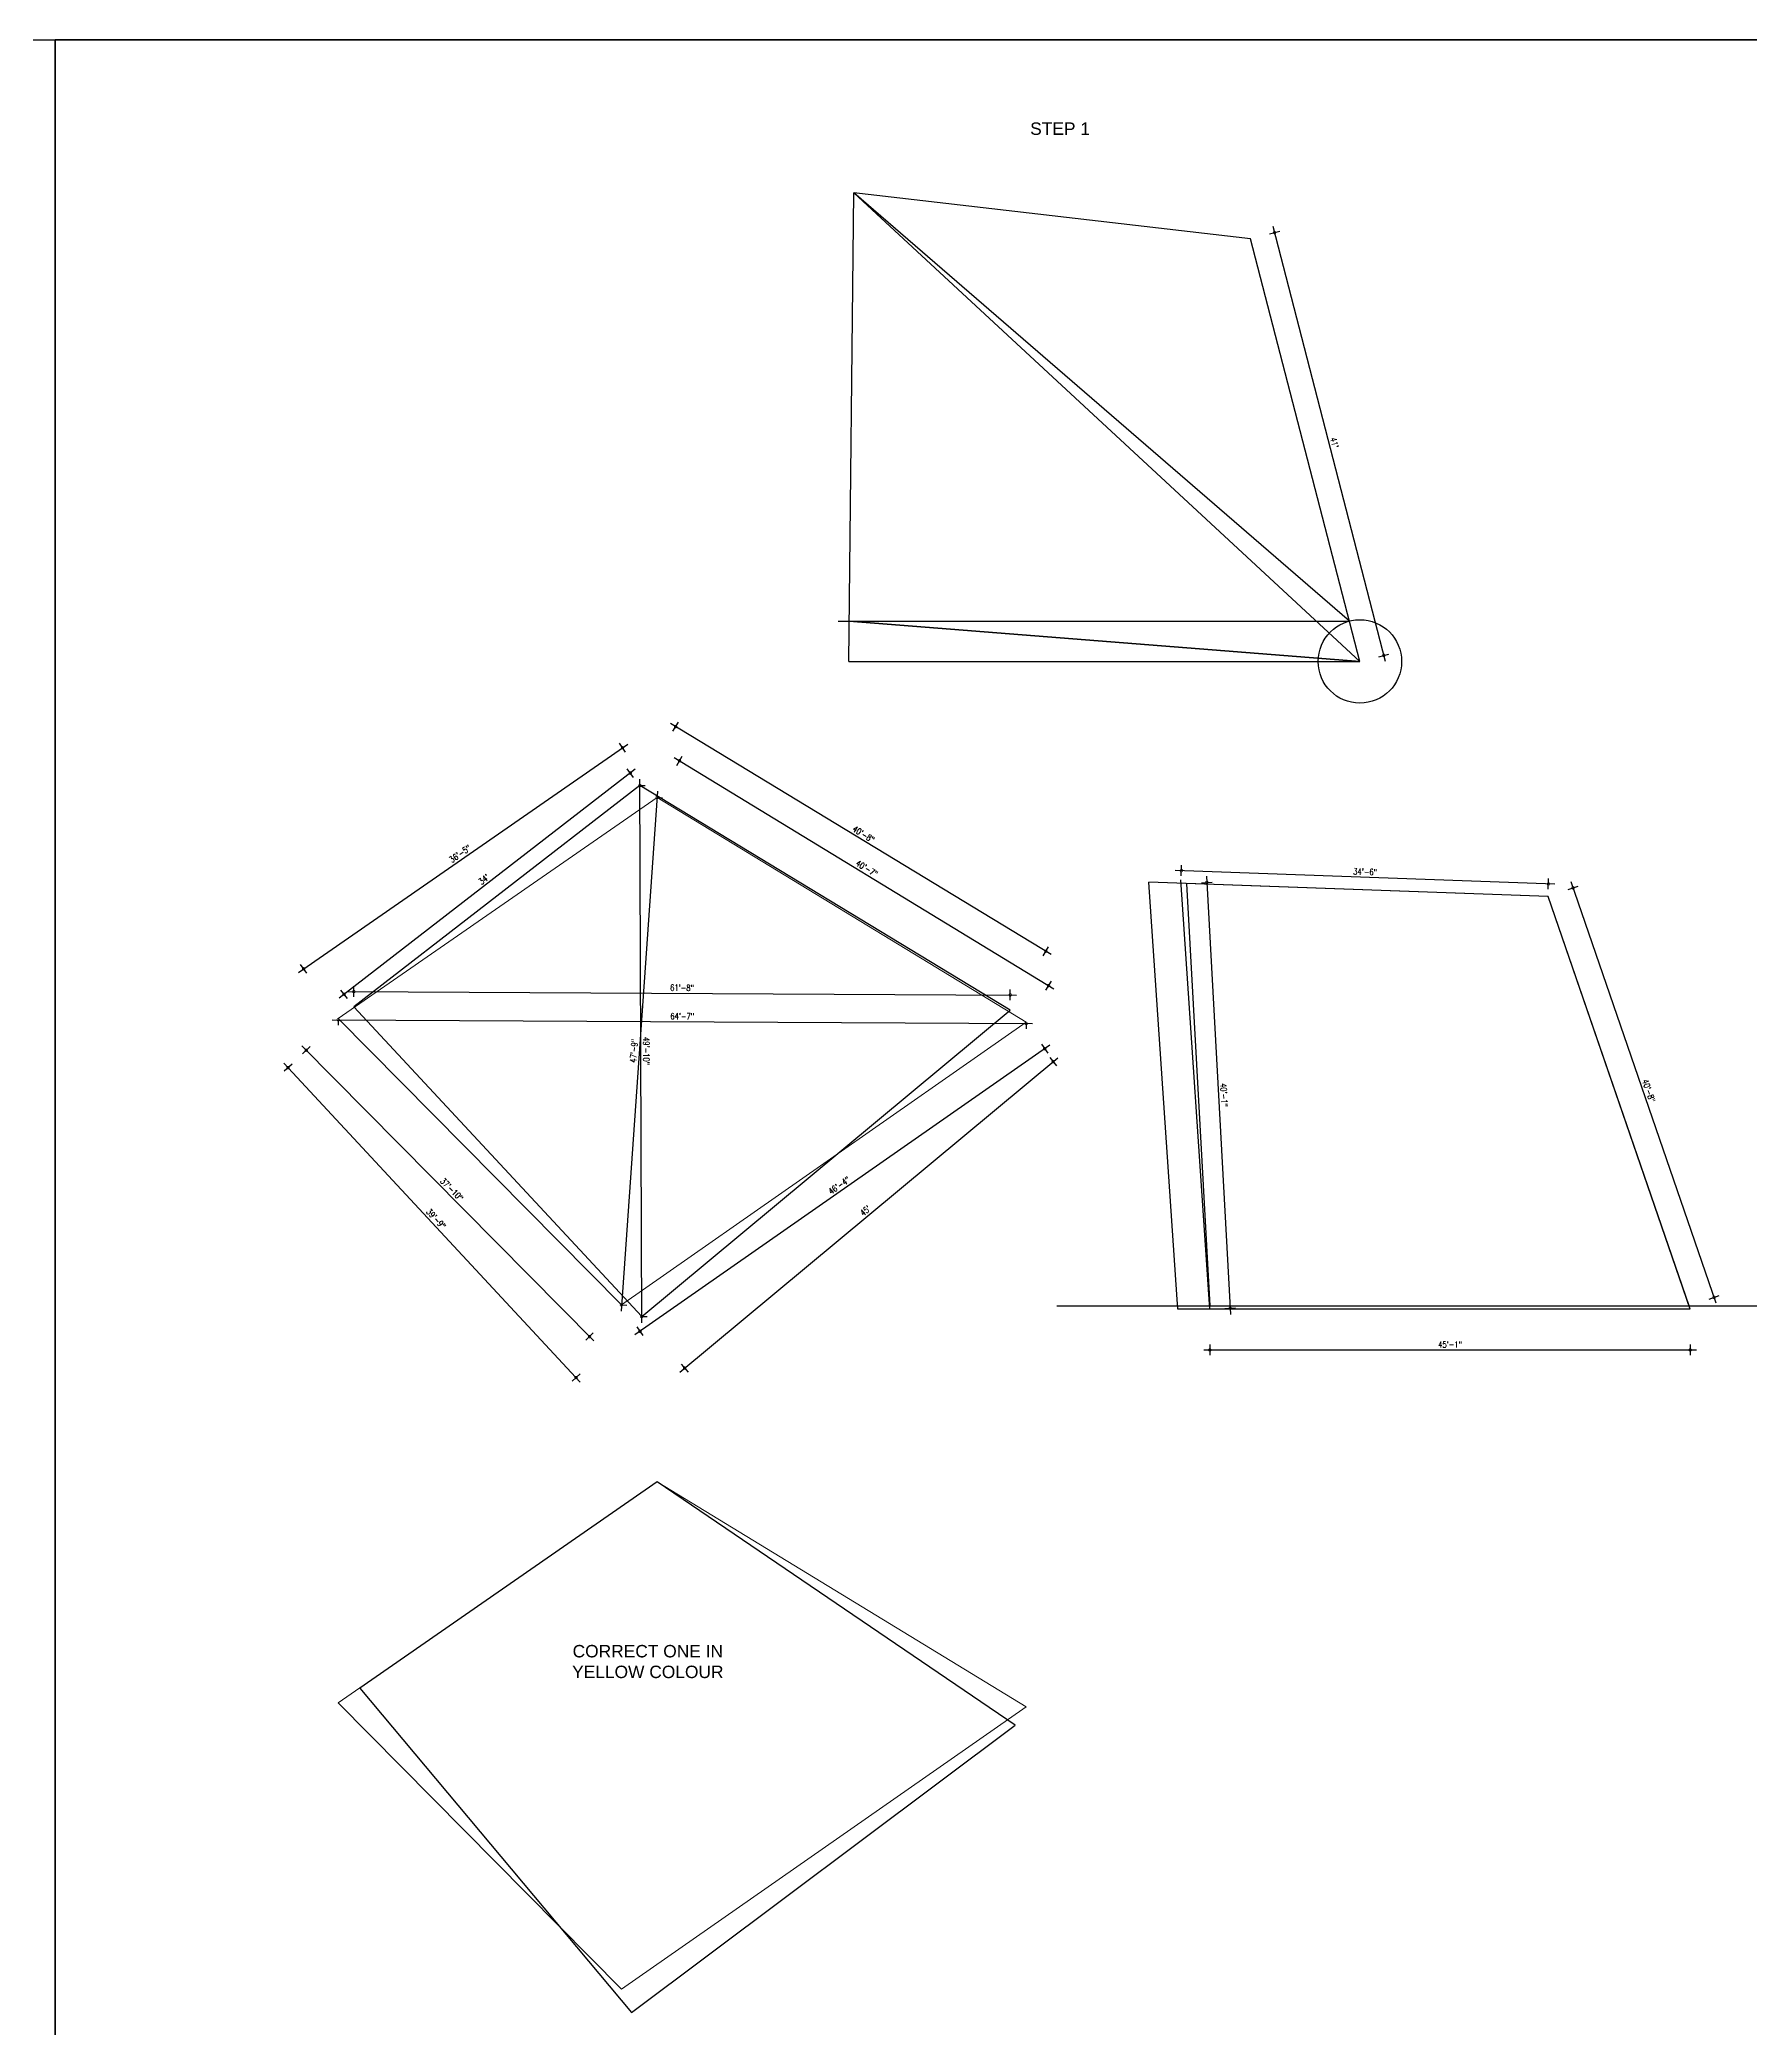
# Model space of a CAD drawing. Header units: inches. Extents: x 352731 to 371558, y -52658 to -39161.
# Drawn here: x 355278 to 357205, y -46591 to -44350 of the extents above; entities that cross this region are included whole.
import ezdxf

# ---------------------------------------------------------------- set-up
doc = ezdxf.new("R2010")
doc.units = ezdxf.units.IN
doc.header["$LTSCALE"] = 2
doc.header["$MEASUREMENT"] = 0
doc.header["$PDMODE"] = 34
doc.layers.get('0').update_dxf_attribs({"linetype": 'CONTINUOUS'})
doc.layers.get('DEFPOINTS').update_dxf_attribs({"color": 141, "linetype": 'CONTINUOUS'})
doc.layers.add('DIM_LINE', color=173, linetype='CONTINUOUS', lineweight=20)
doc.layers.add('door', color=20, linetype='CONTINUOUS', lineweight=35)
doc.styles.add('ROMANS', font='Romans.shx', dxfattribs={"width": 0.8})
doc.styles.get("Standard").update_dxf_attribs({"font": 'ARIALN.TTF'})
doc.dimstyles.new('8 SCALE', dxfattribs={"dimscale": 0, "dimtxt": 7, "dimasz": 6, "dimexe": 6, "dimexo": 2, "dimgap": 2, "dimtad": 1, "dimdec": 0, "dimzin": 0, "dimdsep": 46, "dimlunit": 4, "dimtxsty": 'ROMANS', "dimblk": 'DOTSMALL', "dimcen": 0, "dimdle": 7, "dimclrd": 8, "dimclre": 8, "dimclrt": 3, "dimadec": 0, "dimazin": 0, "dimtfac": 1, "dimtdec": 0, "dimtofl": 0, "dimtmove": 2, "dimatfit": 3, "dimfxl": 6, "dimfxlon": 1, "dimtolj": 1, "dimtzin": 0, "dimarcsym": 0})

# ---------------------------------------------------------------- blocks, each defined once
blk = doc.blocks.new('_DOTSMALL')
at = {"color": 0, "linetype": 'ByBlock', "const_width": 0.5}
blk.add_lwpolyline([(-0.0625, 0, 1), (0.0625, 0, 1)], format="xyb", close=True, dxfattribs=at)
blk = doc.blocks.new('*D509')
at = {"color": 8, "lineweight": -2, "ltscale": 0.5, "transparency": 16777216}
for p, q in [((356563.9, -45292.4), (356564.4, -45280.4)), ((356984.7, -45301.6), (356557.2, -45286.2)), ((356977.5, -45307.3), (356977.9, -45295.3))]:
    blk.add_line(p, q, dxfattribs=at)
at = {"layer": 'DEFPOINTS', "color": 0, "ltscale": 0.5, "transparency": 16777216}
for p in [(356563.6, -45300.7), (356564.1, -45286.4), (356977.2, -45315.6)]:
    blk.add_point(p, dxfattribs=at)
at = {"color": 8, "lineweight": -2, "ltscale": 0.5, "transparency": 16777216, "xscale": 6, "yscale": 6, "zscale": 6}
for p, rotation in [((356564.1, -45286.4), 177.9368792556928), ((356977.7, -45301.3), 357.9368792556928)]:
    blk.add_blockref('_DOTSMALL', p, dxfattribs=dict(at, rotation=rotation))
at = {"color": 3, "ltscale": 0.5, "transparency": 16777216, "insert": (356771.1, -45287.7), "char_height": 7, "attachment_point": 5, "rotation": 357.9369, "style": 'ROMANS'}
blk.add_mtext('\\A1;34\'-6"', dxfattribs=at)
blk = doc.blocks.new('*D513')
at = {"color": 8, "lineweight": -2, "ltscale": 0.5, "transparency": 16777216}
for p, q in [((355569.4, -45401), (355940.2, -45143.9)), ((355937.9, -45152.8), (355931, -45142.9)), ((355578.6, -45401.9), (355571.7, -45392))]:
    blk.add_line(p, q, dxfattribs=at)
at = {"layer": 'DEFPOINTS', "color": 0, "ltscale": 0.5, "transparency": 16777216}
for p in [(355934.4, -45147.9), (355973.4, -45204), (355614.1, -45453.1)]:
    blk.add_point(p, dxfattribs=at)
at = {"color": 8, "lineweight": -2, "ltscale": 0.5, "transparency": 16777216, "xscale": 6, "yscale": 6, "zscale": 6}
for p, rotation in [((355934.4, -45147.9), 34.73412866897982), ((355575.2, -45397), 214.7341286689798)]:
    blk.add_blockref('_DOTSMALL', p, dxfattribs=dict(at, rotation=rotation))
at = {"color": 3, "ltscale": 0.5, "transparency": 16777216, "insert": (355751.3, -45267.4), "char_height": 7, "attachment_point": 5, "rotation": 34.7341, "style": 'ROMANS'}
blk.add_mtext('\\A1;36\'-5"', dxfattribs=at)
blk = doc.blocks.new('*D510')
at = {"color": 8, "lineweight": -2, "ltscale": 0.5, "transparency": 16777216}
for p, q in [((355992.6, -45159), (356420.4, -45419.5)), ((355995.5, -45167.8), (356001.7, -45157.5)), ((356411.3, -45421), (356417.6, -45410.8))]:
    blk.add_line(p, q, dxfattribs=at)
at = {"layer": 'DEFPOINTS', "color": 0, "ltscale": 0.5, "transparency": 16777216}
for p in [(355973.4, -45204), (356414.4, -45415.9), (356389.2, -45457.3)]:
    blk.add_point(p, dxfattribs=at)
at = {"color": 8, "lineweight": -2, "ltscale": 0.5, "transparency": 16777216, "xscale": 6, "yscale": 6, "zscale": 6}
for p, rotation in [((355998.6, -45162.6), 148.6603279711188), ((356414.4, -45415.9), 328.6603279711188)]:
    blk.add_blockref('_DOTSMALL', p, dxfattribs=dict(at, rotation=rotation))
at = {"color": 3, "ltscale": 0.5, "transparency": 16777216, "insert": (356209.7, -45284), "char_height": 7, "attachment_point": 5, "rotation": 328.6603, "style": 'ROMANS'}
blk.add_mtext('\\A1;40\'-7"', dxfattribs=at)
blk = doc.blocks.new('*D511')
at = {"color": 8, "lineweight": -2, "ltscale": 0.5, "transparency": 16777216}
for p, q in [((356415.8, -45483), (355948.3, -45809.5)), ((356406.6, -45482.1), (356413.5, -45492)), ((355950.6, -45800.5), (355957.4, -45810.4))]:
    blk.add_line(p, q, dxfattribs=at)
at = {"layer": 'DEFPOINTS', "color": 0, "ltscale": 0.5, "transparency": 16777216}
for p in [(356389.2, -45457.3), (355933.2, -45775.7), (355954, -45805.5)]:
    blk.add_point(p, dxfattribs=at)
at = {"color": 8, "lineweight": -2, "ltscale": 0.5, "transparency": 16777216, "xscale": 6, "yscale": 6, "zscale": 6}
for p, rotation in [((356410, -45487), 34.92494024248565), ((355954, -45805.5), 214.9249402424856)]:
    blk.add_blockref('_DOTSMALL', p, dxfattribs=dict(at, rotation=rotation))
at = {"color": 3, "ltscale": 0.5, "transparency": 16777216, "insert": (356178.5, -45641.2), "char_height": 7, "attachment_point": 5, "rotation": 34.9249, "style": 'ROMANS'}
blk.add_mtext('\\A1;46\'-4"', dxfattribs=at)
blk = doc.blocks.new('*D512')
at = {"color": 8, "lineweight": -2, "ltscale": 0.5, "transparency": 16777216}
for p, q in [((355902.1, -45816.3), (355573.1, -45483.8)), ((355582.3, -45484.6), (355573.8, -45493)), ((355901.4, -45807.1), (355892.9, -45815.6))]:
    blk.add_line(p, q, dxfattribs=at)
at = {"layer": 'DEFPOINTS', "color": 0, "ltscale": 0.5, "transparency": 16777216}
for p in [(355614.1, -45453.1), (355578, -45488.8), (355933.2, -45775.7)]:
    blk.add_point(p, dxfattribs=at)
at = {"color": 8, "lineweight": -2, "ltscale": 0.5, "transparency": 16777216, "xscale": 6, "yscale": 6, "zscale": 6}
for p, rotation in [((355578, -45488.8), 134.6952556838377), ((355897.2, -45811.4), 314.6952556838377)]:
    blk.add_blockref('_DOTSMALL', p, dxfattribs=dict(at, rotation=rotation))
at = {"color": 3, "ltscale": 0.5, "transparency": 16777216, "insert": (355742, -45645.7), "char_height": 7, "attachment_point": 5, "rotation": 314.6953, "style": 'ROMANS'}
blk.add_mtext('\\A1;37\'-10"', dxfattribs=at)
blk = doc.blocks.new('*D514')
at = {"color": 8, "lineweight": -2, "ltscale": 0.5, "transparency": 16777216}
for p, q in [((356999.7, -45307.8), (357011.1, -45303.9)), ((357166.6, -45773.8), (357003.1, -45299.2)), ((357158.6, -45769.1), (357169.9, -45765.2))]:
    blk.add_line(p, q, dxfattribs=at)
at = {"layer": 'DEFPOINTS', "color": 0, "ltscale": 0.5, "transparency": 16777216}
for p in [(357005.4, -45305.8), (356977.2, -45315.6), (357136.1, -45776.9)]:
    blk.add_point(p, dxfattribs=at)
at = {"color": 8, "lineweight": -2, "ltscale": 0.5, "transparency": 16777216, "xscale": 6, "yscale": 6, "zscale": 6}
for p, rotation in [((357005.4, -45305.8), 109.0033766223744), ((357164.3, -45767.2), 289.0033766223744)]:
    blk.add_blockref('_DOTSMALL', p, dxfattribs=dict(at, rotation=rotation))
at = {"color": 3, "ltscale": 0.5, "transparency": 16777216, "insert": (357090.7, -45534.5), "char_height": 7, "attachment_point": 5, "rotation": 289.0034, "style": 'ROMANS'}
blk.add_mtext('\\A1;40\'-8"', dxfattribs=at)
blk = doc.blocks.new('*D515')
at = {"color": 8, "lineweight": -2, "ltscale": 0.5, "transparency": 16777216}
for p, q in [((356586.8, -45300), (356598.7, -45299.3)), ((356592.4, -45292.6), (356619.5, -45786.5)), ((356613.1, -45779.8), (356625.1, -45779.2))]:
    blk.add_line(p, q, dxfattribs=at)
at = {"layer": 'DEFPOINTS', "color": 0, "ltscale": 0.5, "transparency": 16777216}
for p in [(356569.8, -45300.9), (356596.2, -45780.7), (356619.1, -45779.5)]:
    blk.add_point(p, dxfattribs=at)
at = {"color": 8, "lineweight": -2, "ltscale": 0.5, "transparency": 16777216, "xscale": 6, "yscale": 6, "zscale": 6}
for p, rotation in [((356592.8, -45299.6), 93.1421715519911), ((356619.1, -45779.5), 273.1421715519911)]:
    blk.add_blockref('_DOTSMALL', p, dxfattribs=dict(at, rotation=rotation))
at = {"color": 3, "ltscale": 0.5, "transparency": 16777216, "insert": (356612.1, -45539.2), "char_height": 7, "attachment_point": 5, "rotation": 273.1422, "style": 'ROMANS'}
blk.add_mtext('\\A1;40\'-1"', dxfattribs=at)
blk = doc.blocks.new('*D516')
at = {"color": 8, "lineweight": -2, "ltscale": 0.5, "transparency": 16777216}
for p, q in [((356596.2, -45820.5), (356596.2, -45832.5)), ((357137.4, -45820.5), (357137.4, -45832.5)), ((356589.2, -45826.5), (357144.4, -45826.5))]:
    blk.add_line(p, q, dxfattribs=at)
at = {"layer": 'DEFPOINTS', "color": 0, "ltscale": 0.5, "transparency": 16777216}
for p in [(356596.2, -45780.7), (357137.4, -45780.7), (357137.4, -45826.5)]:
    blk.add_point(p, dxfattribs=at)
at = {"color": 8, "lineweight": -2, "ltscale": 0.5, "transparency": 16777216, "xscale": 6, "yscale": 6, "zscale": 6, "rotation": 180}
blk.add_blockref('_DOTSMALL', (356596.2, -45826.5), dxfattribs=at)
at = {"color": 8, "lineweight": -2, "ltscale": 0.5, "transparency": 16777216, "xscale": 6, "yscale": 6, "zscale": 6}
blk.add_blockref('_DOTSMALL', (357137.4, -45826.5), dxfattribs=at)
at = {"color": 3, "ltscale": 0.5, "transparency": 16777216, "insert": (356866.8, -45820.4), "char_height": 7, "attachment_point": 5, "style": 'ROMANS'}
blk.add_mtext('\\A1;45\'-1"', dxfattribs=at)
blk = doc.blocks.new('*D517')
at = {"color": 8, "lineweight": -2, "ltscale": 0.5, "transparency": 16777216}
for p, q in [((355607.1, -45454.5), (356396.2, -45458.7)), ((355614.1, -45454.6), (355614, -45460.6)), ((356389.2, -45458.7), (356389.2, -45464.7))]:
    blk.add_line(p, q, dxfattribs=at)
at = {"layer": 'DEFPOINTS', "color": 0, "ltscale": 0.5, "transparency": 16777216}
for p in [(355614.1, -45453.1), (356389.2, -45457.3), (356389.2, -45458.7)]:
    blk.add_point(p, dxfattribs=at)
at = {"color": 8, "lineweight": -2, "ltscale": 0.5, "transparency": 16777216, "xscale": 6, "yscale": 6, "zscale": 6}
for p, rotation in [((355614.1, -45454.6), 179.6938870701311), ((356389.2, -45458.7), 359.6938870701312)]:
    blk.add_blockref('_DOTSMALL', p, dxfattribs=dict(at, rotation=rotation))
at = {"color": 3, "ltscale": 0.5, "transparency": 16777216, "insert": (356001.7, -45450.5), "char_height": 7, "attachment_point": 5, "rotation": 359.6939, "style": 'ROMANS'}
blk.add_mtext('\\A1;64\'-7"', dxfattribs=at)
blk = doc.blocks.new('*D518')
at = {"color": 8, "lineweight": -2, "ltscale": 0.5, "transparency": 16777216}
for p, q in [((355631.6, -45428.7), (355631.6, -45416.7)), ((355624.6, -45422.7), (356378.3, -45426.6)), ((356371.3, -45432.5), (356371.3, -45420.5))]:
    blk.add_line(p, q, dxfattribs=at)
at = {"layer": 'DEFPOINTS', "color": 0, "ltscale": 0.5, "transparency": 16777216}
for p in [(355631.5, -45439.7), (356371.3, -45426.5), (356371.2, -45443.5)]:
    blk.add_point(p, dxfattribs=at)
at = {"color": 8, "lineweight": -2, "ltscale": 0.5, "transparency": 16777216, "xscale": 6, "yscale": 6, "zscale": 6}
for p, rotation in [((355631.6, -45422.7), 179.7029651764982), ((356371.3, -45426.5), 359.7029651764981)]:
    blk.add_blockref('_DOTSMALL', p, dxfattribs=dict(at, rotation=rotation))
at = {"color": 3, "ltscale": 0.5, "transparency": 16777216, "insert": (356001.5, -45418.4), "char_height": 7, "attachment_point": 5, "rotation": 359.703, "style": 'ROMANS'}
blk.add_mtext('\\A1;61\'-8"', dxfattribs=at)
blk = doc.blocks.new('*D519')
at = {"color": 8, "lineweight": -2, "ltscale": 0.5, "transparency": 16777216}
for p, q in [((355956, -45795.9), (355954, -45183.5)), ((355954, -45190.5), (355960, -45190.4)), ((355956, -45788.9), (355962, -45788.9))]:
    blk.add_line(p, q, dxfattribs=at)
at = {"layer": 'DEFPOINTS', "color": 0, "ltscale": 0.5, "transparency": 16777216}
for p in [(355954, -45190.5), (355954, -45190.5), (355956, -45788.9)]:
    blk.add_point(p, dxfattribs=at)
at = {"color": 8, "lineweight": -2, "ltscale": 0.5, "transparency": 16777216, "xscale": 6, "yscale": 6, "zscale": 6}
for p, rotation in [((355954, -45190.5), 90.18698528883813), ((355956, -45788.9), 270.1869852888381)]:
    blk.add_blockref('_DOTSMALL', p, dxfattribs=dict(at, rotation=rotation))
at = {"color": 3, "ltscale": 0.5, "transparency": 16777216, "insert": (355961.2, -45489.7), "char_height": 7, "attachment_point": 5, "rotation": 270.187, "style": 'ROMANS'}
blk.add_mtext('\\A1;49\'-10"', dxfattribs=at)
blk = doc.blocks.new('*D520')
at = {"color": 8, "lineweight": -2, "ltscale": 0.5, "transparency": 16777216}
for p, q in [((355973.9, -45197), (355932.7, -45782.7)), ((355973.4, -45204), (355979.4, -45204.5)), ((355933.2, -45775.7), (355939.2, -45776.1))]:
    blk.add_line(p, q, dxfattribs=at)
at = {"layer": 'DEFPOINTS', "color": 0, "ltscale": 0.5, "transparency": 16777216}
for p in [(355973.4, -45204), (355933.2, -45775.7), (355933.2, -45775.7)]:
    blk.add_point(p, dxfattribs=at)
at = {"color": 8, "lineweight": -2, "ltscale": 0.5, "transparency": 16777216, "xscale": 6, "yscale": 6, "zscale": 6}
for p, rotation in [((355973.4, -45204), 85.98254311370063), ((355933.2, -45775.7), 265.9825431137006)]:
    blk.add_blockref('_DOTSMALL', p, dxfattribs=dict(at, rotation=rotation))
at = {"color": 3, "ltscale": 0.5, "transparency": 16777216, "insert": (355947.2, -45489.4), "char_height": 7, "attachment_point": 5, "rotation": 85.9825, "style": 'ROMANS'}
blk.add_mtext('\\A1;47\'-9"', dxfattribs=at)
blk = doc.blocks.new('*D521')
at = {"color": 8, "lineweight": -2, "ltscale": 0.5, "transparency": 16777216}
for p, q in [((356663.3, -44568.9), (356674.9, -44565.9)), ((356793.9, -45050.6), (356667.4, -44560.6)), ((356786.4, -45045.3), (356798, -45042.3))]:
    blk.add_line(p, q, dxfattribs=at)
at = {"layer": 'DEFPOINTS', "color": 0, "ltscale": 0.5, "transparency": 16777216}
for p in [(356642.1, -44574.4), (356669.1, -44567.4), (356765.2, -45050.7)]:
    blk.add_point(p, dxfattribs=at)
at = {"color": 8, "lineweight": -2, "ltscale": 0.5, "transparency": 16777216, "xscale": 6, "yscale": 6, "zscale": 6}
for p, rotation in [((356669.1, -44567.4), 104.4821385853115), ((356792.2, -45043.8), 284.4821385853115)]:
    blk.add_blockref('_DOTSMALL', p, dxfattribs=dict(at, rotation=rotation))
at = {"color": 3, "ltscale": 0.5, "transparency": 16777216, "insert": (356736.6, -44804.1), "char_height": 7, "attachment_point": 5, "rotation": 284.4821, "style": 'ROMANS'}
blk.add_mtext("\\A1;41'", dxfattribs=at)
blk = doc.blocks.new('*D522')
at = {"color": 8, "lineweight": -2, "ltscale": 0.5, "transparency": 16777216}
for p, q in [((355946.9, -45181.3), (355939.6, -45171.8)), ((355948.8, -45172.2), (355615.2, -45430)), ((355624.4, -45430.5), (355617, -45421))]:
    blk.add_line(p, q, dxfattribs=at)
at = {"layer": 'DEFPOINTS', "color": 0, "ltscale": 0.5, "transparency": 16777216}
for p in [(355954, -45190.5), (355620.7, -45425.7), (355631.5, -45439.7)]:
    blk.add_point(p, dxfattribs=at)
at = {"color": 8, "lineweight": -2, "ltscale": 0.5, "transparency": 16777216, "xscale": 6, "yscale": 6, "zscale": 6}
for p, rotation in [((355943.2, -45176.5), 37.69250070999436), ((355620.7, -45425.7), 217.6925007099944)]:
    blk.add_blockref('_DOTSMALL', p, dxfattribs=dict(at, rotation=rotation))
at = {"color": 3, "ltscale": 0.5, "transparency": 16777216, "insert": (355778.2, -45296.2), "char_height": 7, "attachment_point": 5, "rotation": 37.6925, "style": 'ROMANS'}
blk.add_mtext("\\A1;34'", dxfattribs=at)
blk = doc.blocks.new('*D523')
at = {"color": 8, "lineweight": -2, "ltscale": 0.5, "transparency": 16777216}
for p, q in [((356417.4, -45380.8), (355988.3, -45120.5)), ((355991.2, -45129.3), (355997.4, -45119)), ((356408.3, -45382.3), (356414.5, -45372.1))]:
    blk.add_line(p, q, dxfattribs=at)
at = {"layer": 'DEFPOINTS', "color": 0, "ltscale": 0.5, "transparency": 16777216}
for p in [(355994.3, -45124.1), (355954, -45190.5), (356371.2, -45443.5)]:
    blk.add_point(p, dxfattribs=at)
at = {"color": 8, "lineweight": -2, "ltscale": 0.5, "transparency": 16777216, "xscale": 6, "yscale": 6, "zscale": 6}
for p, rotation in [((355994.3, -45124.1), 148.7589980766791), ((356411.4, -45377.2), 328.7589980766791)]:
    blk.add_blockref('_DOTSMALL', p, dxfattribs=dict(at, rotation=rotation))
at = {"color": 3, "ltscale": 0.5, "transparency": 16777216, "insert": (356206, -45245.4), "char_height": 7, "attachment_point": 5, "rotation": 328.759, "style": 'ROMANS'}
blk.add_mtext('\\A1;40\'-8"', dxfattribs=at)
blk = doc.blocks.new('*D524')
at = {"color": 8, "lineweight": -2, "ltscale": 0.5, "transparency": 16777216}
for p, q in [((355999, -45851.5), (356424.9, -45497.2)), ((356415.7, -45497), (356423.4, -45506.3)), ((356000.5, -45842.4), (356008.2, -45851.7))]:
    blk.add_line(p, q, dxfattribs=at)
at = {"layer": 'DEFPOINTS', "color": 0, "ltscale": 0.5, "transparency": 16777216}
for p in [(356371.2, -45443.5), (356419.6, -45501.7), (355956, -45788.9)]:
    blk.add_point(p, dxfattribs=at)
at = {"color": 8, "lineweight": -2, "ltscale": 0.5, "transparency": 16777216, "xscale": 6, "yscale": 6, "zscale": 6}
for p, rotation in [((356419.6, -45501.7), 39.75463367117914), ((356004.3, -45847), 219.7546336711791)]:
    blk.add_blockref('_DOTSMALL', p, dxfattribs=dict(at, rotation=rotation))
at = {"color": 3, "ltscale": 0.5, "transparency": 16777216, "insert": (356208, -45669.6), "char_height": 7, "attachment_point": 5, "rotation": 39.7546, "style": 'ROMANS'}
blk.add_mtext("\\A1;45'", dxfattribs=at)
blk = doc.blocks.new('*D525')
at = {"color": 8, "lineweight": -2, "ltscale": 0.5, "transparency": 16777216}
for p, q in [((355552.8, -45503.3), (355886.8, -45862.7)), ((355562, -45504.3), (355553.2, -45512.5)), ((355886.5, -45853.5), (355877.7, -45861.7))]:
    blk.add_line(p, q, dxfattribs=at)
at = {"layer": 'DEFPOINTS', "color": 0, "ltscale": 0.5, "transparency": 16777216}
for p in [(355631.5, -45439.7), (355956, -45788.9), (355882.1, -45857.6)]:
    blk.add_point(p, dxfattribs=at)
at = {"color": 8, "lineweight": -2, "ltscale": 0.5, "transparency": 16777216, "xscale": 6, "yscale": 6, "zscale": 6}
for p, rotation in [((355557.6, -45508.4), 132.8977930062887), ((355882.1, -45857.6), 312.8977930062887)]:
    blk.add_blockref('_DOTSMALL', p, dxfattribs=dict(at, rotation=rotation))
at = {"color": 3, "ltscale": 0.5, "transparency": 16777216, "insert": (355724.3, -45678.8), "char_height": 7, "attachment_point": 5, "rotation": 312.8978, "style": 'ROMANS'}
blk.add_mtext('\\A1;39\'-9"', dxfattribs=at)

msp = doc.modelspace()

# ---------------------------------------------------------------- linework, layer by layer
at = {"ltscale": 0.5}
for p, q in [((355295.2, -44350.1), (355295.2, -47953.9)), ((356189.2, -45050.7), (356195.1, -44522.8)), ((356195.1, -44522.8), (356765.2, -45050.7)), ((356642.1, -44574.4), (356195.1, -44522.8)), ((356753.4, -45005.2), (356195.1, -44522.8)), ((356765.2, -45050.7), (356642.1, -44574.4)), ((356177.4, -45005.2), (356753.4, -45005.2)), ((356189.2, -45050.7), (356765.2, -45050.7)), ((356560.1, -45780.7), (356527.5, -45299.4)), ((356977.2, -45315.6), (356527.5, -45299.4)), ((356596.2, -45780.7), (356563.4, -45296.9)), ((357137.4, -45780.7), (356977.2, -45315.6)), ((356423.6, -45776.9), (357692.3, -45776.9)), ((357137.4, -45780.7), (356560.1, -45780.7))]:
    msp.add_line(p, q, dxfattribs=at)
for points in [[(352730.7, -44350.1), (357859.7, -44350.1), (357859.7, -47953.9), (352730.7, -47953.9)], [(355954, -45190.5), (355631.5, -45439.7), (355956, -45788.9), (356371.2, -45443.5)], [(356977.2, -45315.6), (356569.8, -45300.9), (356596, -45776.9), (357136.1, -45776.9)]]:
    msp.add_lwpolyline(points, close=True, dxfattribs=at)
at = {"color": 2, "ltscale": 0.5, "true_color": 0xf1eb1f}
msp.add_lwpolyline([(355973.4, -45975.2), (355638.4, -46207.5), (355944.4, -46573), (356376.9, -46249.5)], close=True, dxfattribs=at)
at = {"ltscale": 0.5}
msp.add_circle((356765.2, -45050.7), 47, dxfattribs=at)
at = {"layer": 'DIM_LINE'}
for points in [[(355933.2, -45775.7), (355614.1, -45453.1), (355973.4, -45204), (356389.2, -45457.3)], [(355933.2, -46546.9), (355614.1, -46224.3), (355973.4, -45975.2), (356389.2, -46228.5)]]:
    msp.add_lwpolyline(points, close=True, dxfattribs=at)
at = {"layer": 'door', "color": 3, "ltscale": 0.5}
msp.add_line((356765.2, -45050.7), (356189.7, -45005.2), dxfattribs=at)
msp.add_lwpolyline([(355295.2, -44350.1), (357859.7, -44350.1), (357859.7, -47953.9), (355295.2, -47953.9)], close=True, dxfattribs=at)

# ---------------------------------------------------------------- texts
at = {"color": 7, "linetype": 'ByBlock', "lineweight": 5, "char_height": 14, "width": 235.547, "attachment_point": 5}
for s, insert in [('{\\fArial CE|b0|i0|c0|p34;STEP 1}', (356427.4, -44450.4)), ('{\\fArial CE|b0|i0|c0|p34;CORRECT ONE IN YELLOW COLOUR}', (355962.9, -46177.7))]:
    msp.add_mtext(s, dxfattribs=dict(at, insert=insert))

# ---------------------------------------------------------------- dimensions: what is measured, and where the dimension line sits
at = {"ltscale": 0.5}
for p1, p2, distance, picture, middle in [((356765.2, -45050.7), (356642.1, -44574.4), -27.9, '*D521', (356736.6, -44804.1)), ((356371.2, -45443.5), (355954, -45190.5), -77.6, '*D523', (356206, -45245.4)), ((355614.1, -45453.1), (355973.4, -45204), 68.3, '*D513', (355751.3, -45267.4)), ((355954, -45190.5), (355631.5, -45439.7), -17.6, '*D522', (355778.2, -45296.2)), ((355973.4, -45204), (356389.2, -45457.3), 48.5, '*D510', (356209.7, -45284)), ((355956, -45788.9), (355954, -45190.5), 0, '*D519', (355961.2, -45489.7)), ((355973.4, -45204), (355933.2, -45775.7), 0, '*D520', (355947.2, -45489.4)), ((356977.2, -45315.6), (356563.6, -45300.7), -14.3, '*D509', (356771.1, -45287.7)), ((356569.8, -45300.9), (356596.2, -45780.7), 23, '*D515', (356612.1, -45539.2)), ((357136.1, -45776.9), (356977.2, -45315.6), -29.8, '*D514', (357090.7, -45534.5)), ((355631.5, -45439.7), (356371.2, -45443.5), 17, '*D518', (356001.5, -45418.4)), ((355631.5, -45439.7), (355956, -45788.9), -100.9, '*D525', (355724.3, -45678.8)), ((355933.2, -45775.7), (355614.1, -45453.1), 50.7, '*D512', (355742, -45645.7)), ((355614.1, -45453.1), (356389.2, -45457.3), -1.4, '*D517', (356001.7, -45450.5)), ((356389.2, -45457.3), (355933.2, -45775.7), 36.3, '*D511', (356178.5, -45641.2)), ((355956, -45788.9), (356371.2, -45443.5), -75.6, '*D524', (356208, -45669.6)), ((356596.2, -45780.7), (357137.4, -45780.7), -45.8, '*D516', (356866.8, -45820.4))]:
    dim = msp.add_aligned_dim(p1=p1, p2=p2, distance=distance, dimstyle='8 SCALE', override={"dimscale": 1}, dxfattribs=at)
    dim.commit()
    dim.dimension.update_dxf_attribs({"geometry": picture, "text_midpoint": middle})

doc.saveas('drawing.dxf')
